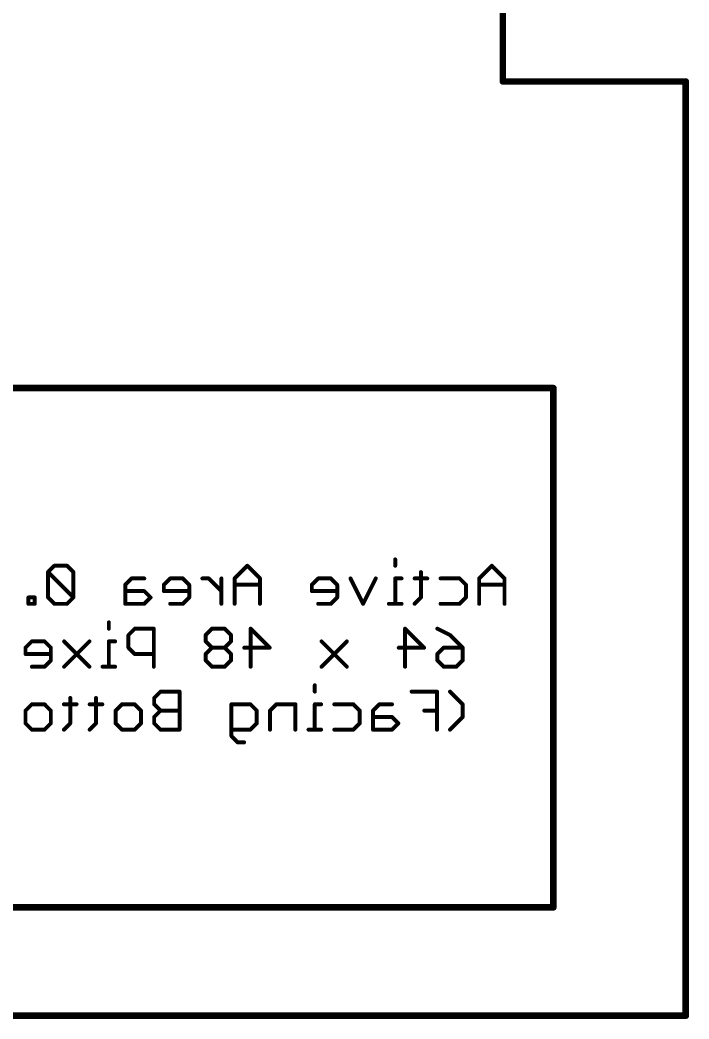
# Model space of a CAD drawing. Extents: x -38 to 69, y -31 to 38.
# Drawn here: x 6.6 to 19.57, y -20.15 to -0.8 of the extents above; entities that cross this region are included whole.
import ezdxf

# ---------------------------------------------------------------- set-up
doc = ezdxf.new("R2010")
doc.units = 0
doc.layers.add('49', color=253, linetype='CONTINUOUS')
doc.layers.add('51', color=53, linetype='CONTINUOUS')

msp = doc.modelspace()

# ---------------------------------------------------------------- linework, layer by layer
at = {"layer": '49', "const_width": 0.127}
for points in [[(15.96, 2.812), (15.96, -1.988)], [(15.96, -1.988), (19.505, -1.988)], [(19.505, -1.988), (19.505, -20.088)], [(19.505, -20.088), (1.045, -20.088)]]:
    msp.add_lwpolyline(points, dxfattribs=at)
at = {"layer": '49', "const_width": 0.0635}
for points in [[(15.96, -1.9563, 1), (15.96, -2.0198)], [(19.5368, -1.988, 1), (19.4733, -1.988)], [(19.505, -2.0198, 1), (19.505, -1.9563)], [(15.9283, -1.988, 1), (15.9918, -1.988)], [(19.4733, -20.088, 1), (19.5368, -20.088)], [(19.505, -20.1197, 1), (19.505, -20.0563)]]:
    msp.add_lwpolyline(points, format="xyb", dxfattribs=at)
at = {"layer": '51'}
for points, const_width in [([(3.52, -7.928), (16.94, -7.928)], 0.127), ([(16.94, -7.928), (16.94, -17.988)], 0.127), ([(13.8735, -11.247), (13.8735, -11.3699)], 0.0762), ([(7.2662, -11.3699), (7.1433, -11.4927)], 0.0762), ([(7.5119, -11.3699), (7.2662, -11.3699)], 0.0762), ([(7.6348, -11.4927), (7.5119, -11.3699)], 0.0762), ([(11.0064, -11.3699), (10.7607, -11.6156)], 0.0762), ([(11.2522, -11.6156), (11.0064, -11.3699)], 0.0762), ([(15.7464, -11.3699), (15.5006, -11.6156)], 0.0762), ([(15.9921, -11.6156), (15.7464, -11.3699)], 0.0762), ([(7.1433, -11.4927), (7.1433, -11.9842)], 0.0762), ([(7.6348, -11.9842), (7.1433, -11.4927)], 0.0762), ([(7.6348, -11.9842), (7.6348, -11.4927)], 0.0762), ([(8.763, -11.6156), (8.6402, -11.7385)], 0.0762), ([(9.0088, -11.6156), (8.763, -11.6156)], 0.0762), ([(9.5114, -11.6156), (9.3886, -11.7385)], 0.0762), ([(9.7572, -11.6156), (9.5114, -11.6156)], 0.0762), ([(9.8801, -11.7385), (9.7572, -11.6156)], 0.0762), ([(10.258, -11.6156), (10.1351, -11.6156)], 0.0762), ([(10.5037, -11.8614), (10.258, -11.6156)], 0.0762), ([(10.5037, -12.1071), (10.5037, -11.6156)], 0.0762), ([(10.7607, -11.6156), (10.7607, -12.1071)], 0.0762), ([(11.2522, -12.1071), (11.2522, -11.6156)], 0.0762), ([(12.3804, -11.6156), (12.2575, -11.7385)], 0.0762), ([(12.6261, -11.6156), (12.3804, -11.6156)], 0.0762), ([(12.749, -11.7385), (12.6261, -11.6156)], 0.0762), ([(13.2517, -12.1071), (13.0059, -11.6156)], 0.0762), ([(13.4974, -11.6156), (13.2517, -12.1071)], 0.0762), ([(13.9963, -11.6156), (13.8735, -11.6156)], 0.0762), ([(13.8735, -11.6156), (13.8735, -12.1071)], 0.0762), ([(14.4953, -11.6156), (14.2496, -11.6156)], 0.0762), ([(14.3724, -11.4927), (14.3724, -11.9842)], 0.0762), ([(14.7522, -11.6156), (15.1208, -11.6156)], 0.0762), ([(15.1208, -11.6156), (15.2437, -11.7385)], 0.0762), ([(15.5006, -11.6156), (15.5006, -12.1071)], 0.0762), ([(15.9921, -12.1071), (15.9921, -11.6156)], 0.0762), ([(8.6402, -11.7385), (8.6402, -12.1071)], 0.0762), ([(9.3886, -11.7385), (9.3886, -11.8614)], 0.0762), ([(9.8801, -11.9842), (9.8801, -11.7385)], 0.0762), ([(11.2522, -11.7385), (10.7607, -11.7385)], 0.0762), ([(12.2575, -11.7385), (12.2575, -11.8614)], 0.0762), ([(12.749, -11.9842), (12.749, -11.7385)], 0.0762), ([(15.2437, -11.7385), (15.2437, -11.9842)], 0.0762), ([(15.9921, -11.7385), (15.5006, -11.7385)], 0.0762), ([(6.8864, -11.9842), (6.7635, -11.9842)], 0.0762), ([(6.7635, -11.9842), (6.7635, -12.1071)], 0.0762), ([(6.8864, -12.1071), (6.8864, -11.9842)], 0.0762), ([(7.1433, -11.9842), (7.2662, -12.1071)], 0.0762), ([(7.5119, -12.1071), (7.6348, -11.9842)], 0.0762), ([(9.0088, -11.8614), (8.6402, -11.8614)], 0.0762), ([(9.1316, -11.9842), (9.0088, -11.8614)], 0.0762), ([(9.0088, -12.1071), (9.1316, -11.9842)], 0.0762), ([(9.3886, -11.8614), (9.8801, -11.8614)], 0.0762), ([(9.7572, -12.1071), (9.8801, -11.9842)], 0.0762), ([(12.2575, -11.8614), (12.749, -11.8614)], 0.0762), ([(12.6261, -12.1071), (12.749, -11.9842)], 0.0762), ([(14.3724, -11.9842), (14.2496, -12.1071)], 0.0762), ([(15.2437, -11.9842), (15.1208, -12.1071)], 0.0762), ([(6.7635, -12.1071), (6.8864, -12.1071)], 0.0762), ([(7.2662, -12.1071), (7.5119, -12.1071)], 0.0762), ([(8.6402, -12.1071), (9.0088, -12.1071)], 0.0762), ([(9.5114, -12.1071), (9.7572, -12.1071)], 0.0762), ([(12.3804, -12.1071), (12.6261, -12.1071)], 0.0762), ([(13.9963, -12.1071), (13.7506, -12.1071)], 0.0762), ([(15.1208, -12.1071), (14.7522, -12.1071)], 0.0762), ([(8.3227, -12.4662), (8.3227, -12.5891)], 0.0762), ([(8.8254, -12.5891), (8.7025, -12.7119)], 0.0762), ([(9.194, -12.5891), (8.8254, -12.5891)], 0.0762), ([(9.194, -13.3263), (9.194, -12.5891)], 0.0762), ([(10.3222, -12.5891), (10.1994, -12.7119)], 0.0762), ([(10.568, -12.5891), (10.3222, -12.5891)], 0.0762), ([(10.6908, -12.7119), (10.568, -12.5891)], 0.0762), ([(11.0707, -13.3263), (11.0707, -12.5891)], 0.0762), ([(11.0707, -12.5891), (11.4393, -12.9577)], 0.0762), ([(14.0643, -13.3263), (14.0643, -12.5891)], 0.0762), ([(14.0643, -12.5891), (14.4329, -12.9577)], 0.0762), ([(14.6899, -12.5891), (14.9356, -12.7119)], 0.0762), ([(8.7025, -12.7119), (8.7025, -12.9577)], 0.0762), ([(10.1994, -12.7119), (10.1994, -12.8348)], 0.0762), ([(10.6908, -12.8348), (10.6908, -12.7119)], 0.0762), ([(14.9356, -12.7119), (15.1813, -12.9577)], 0.0762), ([(6.8296, -12.8348), (6.7068, -12.9577)], 0.0762), ([(6.7068, -12.9577), (6.7068, -13.0806)], 0.0762), ([(7.0754, -12.8348), (6.8296, -12.8348)], 0.0762), ([(7.1982, -12.9577), (7.0754, -12.8348)], 0.0762), ([(7.1982, -13.2034), (7.1982, -12.9577)], 0.0762), ([(7.9467, -12.8348), (7.4552, -13.3263)], 0.0762), ([(7.9467, -13.3263), (7.4552, -12.8348)], 0.0762), ([(8.4456, -12.8348), (8.3227, -12.8348)], 0.0762), ([(8.3227, -12.8348), (8.3227, -13.3263)], 0.0762), ([(8.7025, -12.9577), (8.8254, -13.0806)], 0.0762), ([(10.1994, -12.8348), (10.3222, -12.9577)], 0.0762), ([(10.3222, -12.9577), (10.1994, -13.0806)], 0.0762), ([(10.568, -12.9577), (10.3222, -12.9577)], 0.0762), ([(10.568, -12.9577), (10.6908, -12.8348)], 0.0762), ([(10.6908, -13.0806), (10.568, -12.9577)], 0.0762), ([(11.4393, -12.9577), (10.9478, -12.9577)], 0.0762), ([(12.9361, -12.8348), (12.4446, -13.3263)], 0.0762), ([(12.9361, -13.3263), (12.4446, -12.8348)], 0.0762), ([(14.4329, -12.9577), (13.9414, -12.9577)], 0.0762), ([(14.6899, -13.0806), (14.8127, -12.9577)], 0.0762), ([(14.8127, -12.9577), (15.1813, -12.9577)], 0.0762), ([(15.1813, -12.9577), (15.1813, -13.2034)], 0.0762), ([(6.7068, -13.0806), (7.1982, -13.0806)], 0.0762), ([(8.8254, -13.0806), (9.194, -13.0806)], 0.0762), ([(10.1994, -13.0806), (10.1994, -13.2034)], 0.0762), ([(10.6908, -13.2034), (10.6908, -13.0806)], 0.0762), ([(14.6899, -13.2034), (14.6899, -13.0806)], 0.0762), ([(6.8296, -13.3263), (7.0754, -13.3263)], 0.0762), ([(7.0754, -13.3263), (7.1982, -13.2034)], 0.0762), ([(8.4456, -13.3263), (8.1999, -13.3263)], 0.0762), ([(10.1994, -13.2034), (10.3222, -13.3263)], 0.0762), ([(10.3222, -13.3263), (10.568, -13.3263)], 0.0762), ([(10.568, -13.3263), (10.6908, -13.2034)], 0.0762), ([(14.8127, -13.3263), (14.6899, -13.2034)], 0.0762), ([(15.0585, -13.3263), (14.8127, -13.3263)], 0.0762), ([(15.1813, -13.2034), (15.0585, -13.3263)], 0.0762), ([(12.3143, -13.6854), (12.3143, -13.8083)], 0.0762), ([(7.5743, -13.9311), (7.5743, -14.4226)], 0.0762), ([(8.0733, -13.9311), (8.0733, -14.4226)], 0.0762), ([(9.3243, -13.8083), (9.2015, -13.9311)], 0.0762), ([(9.2015, -13.9311), (9.2015, -14.054)], 0.0762), ([(9.693, -13.8083), (9.3243, -13.8083)], 0.0762), ([(9.693, -14.5455), (9.693, -13.8083)], 0.0762), ([(14.6824, -13.8083), (14.1909, -13.8083)], 0.0762), ([(14.6824, -14.5455), (14.6824, -13.8083)], 0.0762), ([(15.1813, -14.054), (14.9356, -13.8083)], 0.0762), ([(6.7068, -14.1769), (6.8296, -14.054)], 0.0762), ([(6.8296, -14.054), (7.0754, -14.054)], 0.0762), ([(7.0754, -14.054), (7.1982, -14.1769)], 0.0762), ([(7.6972, -14.054), (7.4514, -14.054)], 0.0762), ([(8.1961, -14.054), (7.9504, -14.054)], 0.0762), ([(8.4531, -14.1769), (8.5759, -14.054)], 0.0762), ([(8.5759, -14.054), (8.8217, -14.054)], 0.0762), ([(8.8217, -14.054), (8.9445, -14.1769)], 0.0762), ([(9.2015, -14.054), (9.3243, -14.1769)], 0.0762), ([(10.6983, -14.6684), (10.6983, -14.054)], 0.0762), ([(10.6983, -14.054), (11.0669, -14.054)], 0.0762), ([(11.0669, -14.054), (11.1898, -14.1769)], 0.0762), ([(11.5696, -14.054), (11.4467, -14.1769)], 0.0762), ([(11.9382, -14.054), (11.5696, -14.054)], 0.0762), ([(11.9382, -14.5455), (11.9382, -14.054)], 0.0762), ([(12.4372, -14.054), (12.3143, -14.054)], 0.0762), ([(12.3143, -14.054), (12.3143, -14.5455)], 0.0762), ([(12.6941, -14.054), (13.0627, -14.054)], 0.0762), ([(13.0627, -14.054), (13.1856, -14.1769)], 0.0762), ([(13.5654, -14.054), (13.4425, -14.1769)], 0.0762), ([(13.8111, -14.054), (13.5654, -14.054)], 0.0762), ([(15.1813, -14.2998), (15.1813, -14.054)], 0.0762), ([(6.7068, -14.4226), (6.7068, -14.1769)], 0.0762), ([(7.1982, -14.1769), (7.1982, -14.4226)], 0.0762), ([(8.4531, -14.4226), (8.4531, -14.1769)], 0.0762), ([(8.9445, -14.1769), (8.9445, -14.4226)], 0.0762), ([(9.3243, -14.1769), (9.2015, -14.2998)], 0.0762), ([(9.2015, -14.2998), (9.2015, -14.4226)], 0.0762), ([(9.693, -14.1769), (9.3243, -14.1769)], 0.0762), ([(11.1898, -14.1769), (11.1898, -14.4226)], 0.0762), ([(11.4467, -14.1769), (11.4467, -14.5455)], 0.0762), ([(13.1856, -14.1769), (13.1856, -14.4226)], 0.0762), ([(13.4425, -14.1769), (13.4425, -14.5455)], 0.0762), ([(13.8111, -14.2998), (13.4425, -14.2998)], 0.0762), ([(13.934, -14.4226), (13.8111, -14.2998)], 0.0762), ([(14.6824, -14.1769), (14.4367, -14.1769)], 0.0762), ([(14.9356, -14.5455), (15.1813, -14.2998)], 0.0762), ([(6.8296, -14.5455), (6.7068, -14.4226)], 0.0762), ([(7.0754, -14.5455), (6.8296, -14.5455)], 0.0762), ([(7.1982, -14.4226), (7.0754, -14.5455)], 0.0762), ([(7.5743, -14.4226), (7.4514, -14.5455)], 0.0762), ([(8.0733, -14.4226), (7.9504, -14.5455)], 0.0762), ([(8.5759, -14.5455), (8.4531, -14.4226)], 0.0762), ([(8.8217, -14.5455), (8.5759, -14.5455)], 0.0762), ([(8.9445, -14.4226), (8.8217, -14.5455)], 0.0762), ([(9.2015, -14.4226), (9.3243, -14.5455)], 0.0762), ([(9.3243, -14.5455), (9.693, -14.5455)], 0.0762), ([(11.0669, -14.5455), (10.6983, -14.5455)], 0.0762), ([(11.1898, -14.4226), (11.0669, -14.5455)], 0.0762), ([(12.4372, -14.5455), (12.1914, -14.5455)], 0.0762), ([(13.0627, -14.5455), (12.6941, -14.5455)], 0.0762), ([(13.1856, -14.4226), (13.0627, -14.5455)], 0.0762), ([(13.4425, -14.5455), (13.8111, -14.5455)], 0.0762), ([(13.8111, -14.5455), (13.934, -14.4226)], 0.0762), ([(10.8212, -14.7912), (10.6983, -14.6684)], 0.0762), ([(10.9441, -14.7912), (10.8212, -14.7912)], 0.0762), ([(16.94, -17.988), (3.52, -17.988)], 0.127)]:
    msp.add_lwpolyline(points, dxfattribs=dict(at, const_width=const_width))
for points, const_width in [([(16.9718, -7.928, 1), (16.9083, -7.928)], 0.0635), ([(16.94, -7.9597, 1), (16.94, -7.8963)], 0.0635), ([(13.8925, -11.247, 1), (13.8544, -11.247)], 0.0381), ([(7.2662, -11.3508, 1), (7.2662, -11.3889)], 0.0381), ([(7.2797, -11.3833, 1), (7.2527, -11.3564)], 0.0381), ([(7.5254, -11.3564, 1), (7.4985, -11.3833)], 0.0381), ([(7.5119, -11.3889, 1), (7.5119, -11.3508)], 0.0381), ([(11.0199, -11.3564, 1), (10.9929, -11.3833)], 0.0381), ([(11.0199, -11.3833, 1), (10.9929, -11.3564)], 0.0381), ([(13.8544, -11.3699, 1), (13.8925, -11.3699)], 0.0381), ([(15.7599, -11.3564, 1), (15.7329, -11.3833)], 0.0381), ([(15.7599, -11.3833, 1), (15.7329, -11.3564)], 0.0381), ([(7.1624, -11.4927, 1), (7.1243, -11.4927)], 0.0381), ([(7.1568, -11.4793, 1), (7.1299, -11.5062)], 0.0381), ([(7.1299, -11.4793, 1), (7.1568, -11.5062)], 0.0381), ([(7.6539, -11.4927, 1), (7.6158, -11.4927)], 0.0381), ([(7.6213, -11.5062, 1), (7.6483, -11.4793)], 0.0381), ([(8.763, -11.5966, 1), (8.763, -11.6347)], 0.0381), ([(8.7765, -11.6291, 1), (8.7496, -11.6021)], 0.0381), ([(9.0088, -11.6347, 1), (9.0088, -11.5966)], 0.0381), ([(9.5114, -11.5966, 1), (9.5114, -11.6347)], 0.0381), ([(9.5249, -11.6291, 1), (9.498, -11.6021)], 0.0381), ([(9.7707, -11.6021, 1), (9.7437, -11.6291)], 0.0381), ([(9.7572, -11.6347, 1), (9.7572, -11.5966)], 0.0381), ([(10.1351, -11.5966, 1), (10.1351, -11.6347)], 0.0381), ([(10.2715, -11.6021, 1), (10.2445, -11.6291)], 0.0381), ([(10.258, -11.6347, 1), (10.258, -11.5966)], 0.0381), ([(10.5228, -11.6156, 1), (10.4847, -11.6156)], 0.0381), ([(10.7472, -11.6021, 1), (10.7741, -11.6291)], 0.0381), ([(10.7797, -11.6156, 1), (10.7416, -11.6156)], 0.0381), ([(11.2712, -11.6156, 1), (11.2331, -11.6156)], 0.0381), ([(11.2387, -11.6291, 1), (11.2656, -11.6021)], 0.0381), ([(12.3804, -11.5966, 1), (12.3804, -11.6347)], 0.0381), ([(12.3938, -11.6291, 1), (12.3669, -11.6021)], 0.0381), ([(12.6396, -11.6021, 1), (12.6126, -11.6291)], 0.0381), ([(12.6261, -11.6347, 1), (12.6261, -11.5966)], 0.0381), ([(13.023, -11.6071, 1), (12.9889, -11.6241)], 0.0381), ([(13.5144, -11.6241, 1), (13.4804, -11.6071)], 0.0381), ([(13.8925, -11.6156, 1), (13.8544, -11.6156)], 0.0381), ([(13.8735, -11.5966, 1), (13.8735, -11.6347)], 0.0381), ([(13.9963, -11.6347, 1), (13.9963, -11.5966)], 0.0381), ([(14.2496, -11.5966, 1), (14.2496, -11.6347)], 0.0381), ([(14.3915, -11.4927, 1), (14.3534, -11.4927)], 0.0381), ([(14.4953, -11.6347, 1), (14.4953, -11.5966)], 0.0381), ([(14.7522, -11.5966, 1), (14.7522, -11.6347)], 0.0381), ([(15.1343, -11.6021, 1), (15.1074, -11.6291)], 0.0381), ([(15.1208, -11.6347, 1), (15.1208, -11.5966)], 0.0381), ([(15.4872, -11.6021, 1), (15.5141, -11.6291)], 0.0381), ([(15.5197, -11.6156, 1), (15.4816, -11.6156)], 0.0381), ([(16.0112, -11.6156, 1), (15.9731, -11.6156)], 0.0381), ([(15.9787, -11.6291, 1), (16.0056, -11.6021)], 0.0381), ([(8.6267, -11.725, 1), (8.6536, -11.752)], 0.0381), ([(8.6592, -11.7385, 1), (8.6211, -11.7385)], 0.0381), ([(9.3751, -11.725, 1), (9.402, -11.752)], 0.0381), ([(9.4076, -11.7385, 1), (9.3695, -11.7385)], 0.0381), ([(9.8991, -11.7385, 1), (9.861, -11.7385)], 0.0381), ([(9.8666, -11.752, 1), (9.8935, -11.725)], 0.0381), ([(10.7607, -11.7194, 1), (10.7607, -11.7575)], 0.0381), ([(11.2522, -11.7575, 1), (11.2522, -11.7194)], 0.0381), ([(12.244, -11.725, 1), (12.271, -11.752)], 0.0381), ([(12.2766, -11.7385, 1), (12.2385, -11.7385)], 0.0381), ([(12.768, -11.7385, 1), (12.7299, -11.7385)], 0.0381), ([(12.7355, -11.752, 1), (12.7625, -11.725)], 0.0381), ([(15.2628, -11.7385, 1), (15.2247, -11.7385)], 0.0381), ([(15.2302, -11.752, 1), (15.2572, -11.725)], 0.0381), ([(15.5006, -11.7194, 1), (15.5006, -11.7575)], 0.0381), ([(15.9921, -11.7575, 1), (15.9921, -11.7194)], 0.0381), ([(6.7635, -11.9652, 1), (6.7635, -12.0033)], 0.0381), ([(6.7826, -11.9842, 1), (6.7445, -11.9842)], 0.0381), ([(6.9055, -11.9842, 1), (6.8674, -11.9842)], 0.0381), ([(6.8864, -12.0033, 1), (6.8864, -11.9652)], 0.0381), ([(7.1243, -11.9842, 1), (7.1624, -11.9842)], 0.0381), ([(7.1568, -11.9708, 1), (7.1299, -11.9977)], 0.0381), ([(7.6158, -11.9842, 1), (7.6539, -11.9842)], 0.0381), ([(7.6483, -11.9977, 1), (7.6213, -11.9708)], 0.0381), ([(7.6213, -11.9977, 1), (7.6483, -11.9708)], 0.0381), ([(8.6402, -11.8423, 1), (8.6402, -11.8804)], 0.0381), ([(9.0222, -11.8479, 1), (8.9953, -11.8748)], 0.0381), ([(9.0088, -11.8804, 1), (9.0088, -11.8423)], 0.0381), ([(9.1451, -11.9977, 1), (9.1182, -11.9708)], 0.0381), ([(9.1182, -11.9977, 1), (9.1451, -11.9708)], 0.0381), ([(9.3886, -11.8423, 1), (9.3886, -11.8804)], 0.0381), ([(9.3695, -11.8614, 1), (9.4076, -11.8614)], 0.0381), ([(9.861, -11.9842, 1), (9.8991, -11.9842)], 0.0381), ([(9.8935, -11.9977, 1), (9.8666, -11.9708)], 0.0381), ([(9.8801, -11.8804, 1), (9.8801, -11.8423)], 0.0381), ([(10.4903, -11.8748, 1), (10.5172, -11.8479)], 0.0381), ([(12.2575, -11.8423, 1), (12.2575, -11.8804)], 0.0381), ([(12.2385, -11.8614, 1), (12.2766, -11.8614)], 0.0381), ([(12.7299, -11.9842, 1), (12.768, -11.9842)], 0.0381), ([(12.7625, -11.9977, 1), (12.7355, -11.9708)], 0.0381), ([(12.749, -11.8804, 1), (12.749, -11.8423)], 0.0381), ([(14.3534, -11.9842, 1), (14.3915, -11.9842)], 0.0381), ([(14.3859, -11.9977, 1), (14.359, -11.9708)], 0.0381), ([(15.2247, -11.9842, 1), (15.2628, -11.9842)], 0.0381), ([(15.2572, -11.9977, 1), (15.2302, -11.9708)], 0.0381), ([(6.7635, -12.0881, 1), (6.7635, -12.1262)], 0.0381), ([(6.7445, -12.1071, 1), (6.7826, -12.1071)], 0.0381), ([(6.8674, -12.1071, 1), (6.9055, -12.1071)], 0.0381), ([(6.8864, -12.1262, 1), (6.8864, -12.0881)], 0.0381), ([(7.2662, -12.0881, 1), (7.2662, -12.1262)], 0.0381), ([(7.2527, -12.1206, 1), (7.2797, -12.0936)], 0.0381), ([(7.4985, -12.0936, 1), (7.5254, -12.1206)], 0.0381), ([(7.5119, -12.1262, 1), (7.5119, -12.0881)], 0.0381), ([(8.6402, -12.0881, 1), (8.6402, -12.1262)], 0.0381), ([(8.6211, -12.1071, 1), (8.6592, -12.1071)], 0.0381), ([(8.9953, -12.0936, 1), (9.0222, -12.1206)], 0.0381), ([(9.0088, -12.1262, 1), (9.0088, -12.0881)], 0.0381), ([(9.5114, -12.0881, 1), (9.5114, -12.1262)], 0.0381), ([(9.7437, -12.0936, 1), (9.7707, -12.1206)], 0.0381), ([(9.7572, -12.1262, 1), (9.7572, -12.0881)], 0.0381), ([(10.4847, -12.1071, 1), (10.5228, -12.1071)], 0.0381), ([(10.7416, -12.1071, 1), (10.7797, -12.1071)], 0.0381), ([(11.2331, -12.1071, 1), (11.2712, -12.1071)], 0.0381), ([(12.3804, -12.0881, 1), (12.3804, -12.1262)], 0.0381), ([(12.6126, -12.0936, 1), (12.6396, -12.1206)], 0.0381), ([(12.6261, -12.1262, 1), (12.6261, -12.0881)], 0.0381), ([(13.2346, -12.0986, 1), (13.2687, -12.1156)], 0.0381), ([(13.2346, -12.1156, 1), (13.2687, -12.0986)], 0.0381), ([(13.7506, -12.0881, 1), (13.7506, -12.1262)], 0.0381), ([(13.8544, -12.1071, 1), (13.8925, -12.1071)], 0.0381), ([(13.9963, -12.1262, 1), (13.9963, -12.0881)], 0.0381), ([(14.2361, -12.0936, 1), (14.263, -12.1206)], 0.0381), ([(14.7522, -12.0881, 1), (14.7522, -12.1262)], 0.0381), ([(15.1074, -12.0936, 1), (15.1343, -12.1206)], 0.0381), ([(15.1208, -12.1262, 1), (15.1208, -12.0881)], 0.0381), ([(15.4816, -12.1071, 1), (15.5197, -12.1071)], 0.0381), ([(15.9731, -12.1071, 1), (16.0112, -12.1071)], 0.0381), ([(8.3418, -12.4662, 1), (8.3037, -12.4662)], 0.0381), ([(8.3037, -12.5891, 1), (8.3418, -12.5891)], 0.0381), ([(8.8254, -12.57, 1), (8.8254, -12.6081)], 0.0381), ([(8.8389, -12.6025, 1), (8.8119, -12.5756)], 0.0381), ([(9.2131, -12.5891, 1), (9.175, -12.5891)], 0.0381), ([(9.194, -12.6081, 1), (9.194, -12.57)], 0.0381), ([(10.3222, -12.57, 1), (10.3222, -12.6081)], 0.0381), ([(10.3357, -12.6025, 1), (10.3088, -12.5756)], 0.0381), ([(10.5814, -12.5756, 1), (10.5545, -12.6025)], 0.0381), ([(10.568, -12.6081, 1), (10.568, -12.57)], 0.0381), ([(11.0897, -12.5891, 1), (11.0516, -12.5891)], 0.0381), ([(11.0841, -12.5756, 1), (11.0572, -12.6025)], 0.0381), ([(14.0778, -12.5756, 1), (14.0508, -12.6025)], 0.0381), ([(14.0834, -12.5891, 1), (14.0453, -12.5891)], 0.0381), ([(14.6984, -12.572, 1), (14.6813, -12.6061)], 0.0381), ([(8.7216, -12.7119, 1), (8.6835, -12.7119)], 0.0381), ([(8.6891, -12.6985, 1), (8.716, -12.7254)], 0.0381), ([(10.2184, -12.7119, 1), (10.1803, -12.7119)], 0.0381), ([(10.1859, -12.6985, 1), (10.2128, -12.7254)], 0.0381), ([(10.7099, -12.7119, 1), (10.6718, -12.7119)], 0.0381), ([(10.6774, -12.7254, 1), (10.7043, -12.6985)], 0.0381), ([(14.9491, -12.6985, 1), (14.9221, -12.7254)], 0.0381), ([(14.9271, -12.729, 1), (14.9441, -12.6949)], 0.0381), ([(6.7258, -12.9577, 1), (6.6877, -12.9577)], 0.0381), ([(6.6933, -12.9442, 1), (6.7202, -12.9712)], 0.0381), ([(6.8296, -12.8158, 1), (6.8296, -12.8539)], 0.0381), ([(6.8431, -12.8483, 1), (6.8162, -12.8213)], 0.0381), ([(7.0888, -12.8213, 1), (7.0619, -12.8483)], 0.0381), ([(7.0754, -12.8539, 1), (7.0754, -12.8158)], 0.0381), ([(7.2173, -12.9577, 1), (7.1792, -12.9577)], 0.0381), ([(7.1848, -12.9712, 1), (7.2117, -12.9442)], 0.0381), ([(7.4686, -12.8213, 1), (7.4417, -12.8483)], 0.0381), ([(7.9601, -12.8483, 1), (7.9332, -12.8213)], 0.0381), ([(8.3227, -12.8158, 1), (8.3227, -12.8539)], 0.0381), ([(8.3418, -12.8348, 1), (8.3037, -12.8348)], 0.0381), ([(8.4456, -12.8539, 1), (8.4456, -12.8158)], 0.0381), ([(8.716, -12.9442, 1), (8.6891, -12.9712)], 0.0381), ([(8.6835, -12.9577, 1), (8.7216, -12.9577)], 0.0381), ([(10.2128, -12.8213, 1), (10.1859, -12.8483)], 0.0381), ([(10.1803, -12.8348, 1), (10.2184, -12.8348)], 0.0381), ([(10.3222, -12.9386, 1), (10.3222, -12.9767)], 0.0381), ([(10.3357, -12.9712, 1), (10.3088, -12.9442)], 0.0381), ([(10.3088, -12.9712, 1), (10.3357, -12.9442)], 0.0381), ([(10.5814, -12.9442, 1), (10.5545, -12.9712)], 0.0381), ([(10.5545, -12.9442, 1), (10.5814, -12.9712)], 0.0381), ([(10.568, -12.9767, 1), (10.568, -12.9386)], 0.0381), ([(10.6718, -12.8348, 1), (10.7099, -12.8348)], 0.0381), ([(10.7043, -12.8483, 1), (10.6774, -12.8213)], 0.0381), ([(10.9478, -12.9386, 1), (10.9478, -12.9767)], 0.0381), ([(11.4258, -12.9712, 1), (11.4527, -12.9442)], 0.0381), ([(11.4393, -12.9767, 1), (11.4393, -12.9386)], 0.0381), ([(12.4581, -12.8213, 1), (12.4311, -12.8483)], 0.0381), ([(12.9496, -12.8483, 1), (12.9226, -12.8213)], 0.0381), ([(13.9414, -12.9386, 1), (13.9414, -12.9767)], 0.0381), ([(14.4195, -12.9712, 1), (14.4464, -12.9442)], 0.0381), ([(14.4329, -12.9767, 1), (14.4329, -12.9386)], 0.0381), ([(14.8127, -12.9386, 1), (14.8127, -12.9767)], 0.0381), ([(14.8262, -12.9712, 1), (14.7993, -12.9442)], 0.0381), ([(15.2004, -12.9577, 1), (15.1623, -12.9577)], 0.0381), ([(15.1679, -12.9712, 1), (15.1948, -12.9442)], 0.0381), ([(15.1813, -12.9767, 1), (15.1813, -12.9386)], 0.0381), ([(6.6877, -13.0806, 1), (6.7258, -13.0806)], 0.0381), ([(6.7068, -13.0615, 1), (6.7068, -13.0996)], 0.0381), ([(7.1982, -13.0996, 1), (7.1982, -13.0615)], 0.0381), ([(8.8254, -13.0615, 1), (8.8254, -13.0996)], 0.0381), ([(8.8119, -13.094, 1), (8.8389, -13.0671)], 0.0381), ([(9.194, -13.0996, 1), (9.194, -13.0615)], 0.0381), ([(10.2184, -13.0806, 1), (10.1803, -13.0806)], 0.0381), ([(10.1859, -13.0671, 1), (10.2128, -13.094)], 0.0381), ([(10.7099, -13.0806, 1), (10.6718, -13.0806)], 0.0381), ([(10.6774, -13.094, 1), (10.7043, -13.0671)], 0.0381), ([(14.7089, -13.0806, 1), (14.6708, -13.0806)], 0.0381), ([(14.6764, -13.0671, 1), (14.7033, -13.094)], 0.0381), ([(6.8296, -13.3072, 1), (6.8296, -13.3453)], 0.0381), ([(7.0619, -13.3128, 1), (7.0888, -13.3398)], 0.0381), ([(7.0754, -13.3453, 1), (7.0754, -13.3072)], 0.0381), ([(7.1792, -13.2034, 1), (7.2173, -13.2034)], 0.0381), ([(7.2117, -13.2169, 1), (7.1848, -13.19)], 0.0381), ([(7.4417, -13.3128, 1), (7.4686, -13.3398)], 0.0381), ([(7.9332, -13.3398, 1), (7.9601, -13.3128)], 0.0381), ([(8.1999, -13.3072, 1), (8.1999, -13.3453)], 0.0381), ([(8.3037, -13.3263, 1), (8.3418, -13.3263)], 0.0381), ([(8.4456, -13.3453, 1), (8.4456, -13.3072)], 0.0381), ([(9.175, -13.3263, 1), (9.2131, -13.3263)], 0.0381), ([(10.2128, -13.19, 1), (10.1859, -13.2169)], 0.0381), ([(10.1803, -13.2034, 1), (10.2184, -13.2034)], 0.0381), ([(10.3222, -13.3072, 1), (10.3222, -13.3453)], 0.0381), ([(10.3088, -13.3398, 1), (10.3357, -13.3128)], 0.0381), ([(10.5545, -13.3128, 1), (10.5814, -13.3398)], 0.0381), ([(10.568, -13.3453, 1), (10.568, -13.3072)], 0.0381), ([(10.6718, -13.2034, 1), (10.7099, -13.2034)], 0.0381), ([(10.7043, -13.2169, 1), (10.6774, -13.19)], 0.0381), ([(11.0516, -13.3263, 1), (11.0897, -13.3263)], 0.0381), ([(12.4311, -13.3128, 1), (12.4581, -13.3398)], 0.0381), ([(12.9226, -13.3398, 1), (12.9496, -13.3128)], 0.0381), ([(14.0453, -13.3263, 1), (14.0834, -13.3263)], 0.0381), ([(14.6708, -13.2034, 1), (14.7089, -13.2034)], 0.0381), ([(14.7033, -13.19, 1), (14.6764, -13.2169)], 0.0381), ([(14.8127, -13.3072, 1), (14.8127, -13.3453)], 0.0381), ([(14.7993, -13.3398, 1), (14.8262, -13.3128)], 0.0381), ([(15.045, -13.3128, 1), (15.0719, -13.3398)], 0.0381), ([(15.0585, -13.3453, 1), (15.0585, -13.3072)], 0.0381), ([(15.1623, -13.2034, 1), (15.2004, -13.2034)], 0.0381), ([(15.1948, -13.2169, 1), (15.1679, -13.19)], 0.0381), ([(12.3333, -13.6854, 1), (12.2952, -13.6854)], 0.0381), ([(7.5934, -13.9311, 1), (7.5553, -13.9311)], 0.0381), ([(8.0923, -13.9311, 1), (8.0542, -13.9311)], 0.0381), ([(9.2205, -13.9311, 1), (9.1824, -13.9311)], 0.0381), ([(9.188, -13.9177, 1), (9.2149, -13.9446)], 0.0381), ([(9.3243, -13.7892, 1), (9.3243, -13.8273)], 0.0381), ([(9.3378, -13.8217, 1), (9.3109, -13.7948)], 0.0381), ([(9.712, -13.8083, 1), (9.6739, -13.8083)], 0.0381), ([(9.693, -13.8273, 1), (9.693, -13.7892)], 0.0381), ([(12.2952, -13.8083, 1), (12.3333, -13.8083)], 0.0381), ([(14.1909, -13.7892, 1), (14.1909, -13.8273)], 0.0381), ([(14.7014, -13.8083, 1), (14.6633, -13.8083)], 0.0381), ([(14.6824, -13.8273, 1), (14.6824, -13.7892)], 0.0381), ([(14.9491, -13.7948, 1), (14.9221, -13.8217)], 0.0381), ([(6.8296, -14.035, 1), (6.8296, -14.0731)], 0.0381), ([(6.8431, -14.0675, 1), (6.8162, -14.0405)], 0.0381), ([(7.0888, -14.0405, 1), (7.0619, -14.0675)], 0.0381), ([(7.0754, -14.0731, 1), (7.0754, -14.035)], 0.0381), ([(7.4514, -14.035, 1), (7.4514, -14.0731)], 0.0381), ([(7.6972, -14.0731, 1), (7.6972, -14.035)], 0.0381), ([(7.9504, -14.035, 1), (7.9504, -14.0731)], 0.0381), ([(8.1961, -14.0731, 1), (8.1961, -14.035)], 0.0381), ([(8.5759, -14.035, 1), (8.5759, -14.0731)], 0.0381), ([(8.5894, -14.0675, 1), (8.5625, -14.0405)], 0.0381), ([(8.8351, -14.0405, 1), (8.8082, -14.0675)], 0.0381), ([(8.8217, -14.0731, 1), (8.8217, -14.035)], 0.0381), ([(9.2149, -14.0405, 1), (9.188, -14.0675)], 0.0381), ([(9.1824, -14.054, 1), (9.2205, -14.054)], 0.0381), ([(10.7174, -14.054, 1), (10.6793, -14.054)], 0.0381), ([(10.6983, -14.035, 1), (10.6983, -14.0731)], 0.0381), ([(11.0804, -14.0405, 1), (11.0535, -14.0675)], 0.0381), ([(11.0669, -14.0731, 1), (11.0669, -14.035)], 0.0381), ([(11.5696, -14.035, 1), (11.5696, -14.0731)], 0.0381), ([(11.5831, -14.0675, 1), (11.5561, -14.0405)], 0.0381), ([(11.9573, -14.054, 1), (11.9192, -14.054)], 0.0381), ([(11.9382, -14.0731, 1), (11.9382, -14.035)], 0.0381), ([(12.3333, -14.054, 1), (12.2952, -14.054)], 0.0381), ([(12.3143, -14.035, 1), (12.3143, -14.0731)], 0.0381), ([(12.4372, -14.0731, 1), (12.4372, -14.035)], 0.0381), ([(12.6941, -14.035, 1), (12.6941, -14.0731)], 0.0381), ([(13.0762, -14.0405, 1), (13.0492, -14.0675)], 0.0381), ([(13.0627, -14.0731, 1), (13.0627, -14.035)], 0.0381), ([(13.5654, -14.035, 1), (13.5654, -14.0731)], 0.0381), ([(13.5788, -14.0675, 1), (13.5519, -14.0405)], 0.0381), ([(13.8111, -14.0731, 1), (13.8111, -14.035)], 0.0381), ([(15.2004, -14.054, 1), (15.1623, -14.054)], 0.0381), ([(15.1679, -14.0675, 1), (15.1948, -14.0405)], 0.0381), ([(6.7258, -14.1769, 1), (6.6877, -14.1769)], 0.0381), ([(6.6933, -14.1634, 1), (6.7202, -14.1904)], 0.0381), ([(7.2173, -14.1769, 1), (7.1792, -14.1769)], 0.0381), ([(7.1848, -14.1904, 1), (7.2117, -14.1634)], 0.0381), ([(8.4721, -14.1769, 1), (8.434, -14.1769)], 0.0381), ([(8.4396, -14.1634, 1), (8.4665, -14.1904)], 0.0381), ([(8.9636, -14.1769, 1), (8.9255, -14.1769)], 0.0381), ([(8.9311, -14.1904, 1), (8.958, -14.1634)], 0.0381), ([(9.2205, -14.2998, 1), (9.1824, -14.2998)], 0.0381), ([(9.188, -14.2863, 1), (9.2149, -14.3132)], 0.0381), ([(9.3243, -14.1578, 1), (9.3243, -14.1959)], 0.0381), ([(9.3378, -14.1904, 1), (9.3109, -14.1634)], 0.0381), ([(9.3109, -14.1904, 1), (9.3378, -14.1634)], 0.0381), ([(9.693, -14.1959, 1), (9.693, -14.1578)], 0.0381), ([(11.2088, -14.1769, 1), (11.1707, -14.1769)], 0.0381), ([(11.1763, -14.1904, 1), (11.2033, -14.1634)], 0.0381), ([(11.4658, -14.1769, 1), (11.4277, -14.1769)], 0.0381), ([(11.4333, -14.1634, 1), (11.4602, -14.1904)], 0.0381), ([(13.2046, -14.1769, 1), (13.1665, -14.1769)], 0.0381), ([(13.1721, -14.1904, 1), (13.199, -14.1634)], 0.0381), ([(13.4615, -14.1769, 1), (13.4234, -14.1769)], 0.0381), ([(13.429, -14.1634, 1), (13.456, -14.1904)], 0.0381), ([(13.4425, -14.2807, 1), (13.4425, -14.3188)], 0.0381), ([(13.8246, -14.2863, 1), (13.7976, -14.3132)], 0.0381), ([(13.8111, -14.3188, 1), (13.8111, -14.2807)], 0.0381), ([(14.4367, -14.1578, 1), (14.4367, -14.1959)], 0.0381), ([(14.6824, -14.1959, 1), (14.6824, -14.1578)], 0.0381), ([(15.1623, -14.2998, 1), (15.2004, -14.2998)], 0.0381), ([(15.1948, -14.3132, 1), (15.1679, -14.2863)], 0.0381), ([(6.6877, -14.4226, 1), (6.7258, -14.4226)], 0.0381), ([(6.7202, -14.4092, 1), (6.6933, -14.4361)], 0.0381), ([(6.8296, -14.5265, 1), (6.8296, -14.5646)], 0.0381), ([(6.8162, -14.559, 1), (6.8431, -14.532)], 0.0381), ([(7.0619, -14.532, 1), (7.0888, -14.559)], 0.0381), ([(7.0754, -14.5646, 1), (7.0754, -14.5265)], 0.0381), ([(7.1792, -14.4226, 1), (7.2173, -14.4226)], 0.0381), ([(7.2117, -14.4361, 1), (7.1848, -14.4092)], 0.0381), ([(7.438, -14.532, 1), (7.4649, -14.559)], 0.0381), ([(7.5553, -14.4226, 1), (7.5934, -14.4226)], 0.0381), ([(7.5878, -14.4361, 1), (7.5608, -14.4092)], 0.0381), ([(7.9369, -14.532, 1), (7.9639, -14.559)], 0.0381), ([(8.0542, -14.4226, 1), (8.0923, -14.4226)], 0.0381), ([(8.0867, -14.4361, 1), (8.0598, -14.4092)], 0.0381), ([(8.434, -14.4226, 1), (8.4721, -14.4226)], 0.0381), ([(8.4665, -14.4092, 1), (8.4396, -14.4361)], 0.0381), ([(8.5759, -14.5265, 1), (8.5759, -14.5646)], 0.0381), ([(8.5625, -14.559, 1), (8.5894, -14.532)], 0.0381), ([(8.8082, -14.532, 1), (8.8351, -14.559)], 0.0381), ([(8.8217, -14.5646, 1), (8.8217, -14.5265)], 0.0381), ([(8.9255, -14.4226, 1), (8.9636, -14.4226)], 0.0381), ([(8.958, -14.4361, 1), (8.9311, -14.4092)], 0.0381), ([(9.1824, -14.4226, 1), (9.2205, -14.4226)], 0.0381), ([(9.2149, -14.4092, 1), (9.188, -14.4361)], 0.0381), ([(9.3243, -14.5265, 1), (9.3243, -14.5646)], 0.0381), ([(9.3109, -14.559, 1), (9.3378, -14.532)], 0.0381), ([(9.693, -14.5646, 1), (9.693, -14.5265)], 0.0381), ([(10.6983, -14.5265, 1), (10.6983, -14.5646)], 0.0381), ([(11.0535, -14.532, 1), (11.0804, -14.559)], 0.0381), ([(11.0669, -14.5646, 1), (11.0669, -14.5265)], 0.0381), ([(11.1707, -14.4226, 1), (11.2088, -14.4226)], 0.0381), ([(11.2033, -14.4361, 1), (11.1763, -14.4092)], 0.0381), ([(12.1914, -14.5265, 1), (12.1914, -14.5646)], 0.0381), ([(12.4372, -14.5646, 1), (12.4372, -14.5265)], 0.0381), ([(12.6941, -14.5265, 1), (12.6941, -14.5646)], 0.0381), ([(13.0492, -14.532, 1), (13.0762, -14.559)], 0.0381), ([(13.0627, -14.5646, 1), (13.0627, -14.5265)], 0.0381), ([(13.1665, -14.4226, 1), (13.2046, -14.4226)], 0.0381), ([(13.199, -14.4361, 1), (13.1721, -14.4092)], 0.0381), ([(13.4425, -14.5265, 1), (13.4425, -14.5646)], 0.0381), ([(13.7976, -14.532, 1), (13.8246, -14.559)], 0.0381), ([(13.8111, -14.5646, 1), (13.8111, -14.5265)], 0.0381), ([(13.9475, -14.4361, 1), (13.9205, -14.4092)], 0.0381), ([(13.9205, -14.4361, 1), (13.9475, -14.4092)], 0.0381), ([(14.9221, -14.532, 1), (14.9491, -14.559)], 0.0381), ([(9.6739, -14.5455, 1), (9.712, -14.5455)], 0.0381), ([(10.7118, -14.6549, 1), (10.6848, -14.6818)], 0.0381), ([(10.6793, -14.6684, 1), (10.7174, -14.6684)], 0.0381), ([(11.4277, -14.5455, 1), (11.4658, -14.5455)], 0.0381), ([(11.9192, -14.5455, 1), (11.9573, -14.5455)], 0.0381), ([(12.2952, -14.5455, 1), (12.3333, -14.5455)], 0.0381), ([(13.4234, -14.5455, 1), (13.4615, -14.5455)], 0.0381), ([(14.6633, -14.5455, 1), (14.7014, -14.5455)], 0.0381), ([(10.8212, -14.7722, 1), (10.8212, -14.8103)], 0.0381), ([(10.8077, -14.8047, 1), (10.8346, -14.7778)], 0.0381), ([(10.9441, -14.8103, 1), (10.9441, -14.7722)], 0.0381), ([(16.9083, -17.988, 1), (16.9718, -17.988)], 0.0635), ([(16.94, -18.0197, 1), (16.94, -17.9563)], 0.0635)]:
    msp.add_lwpolyline(points, format="xyb", dxfattribs=dict(at, const_width=const_width))

doc.saveas('drawing.dxf')
